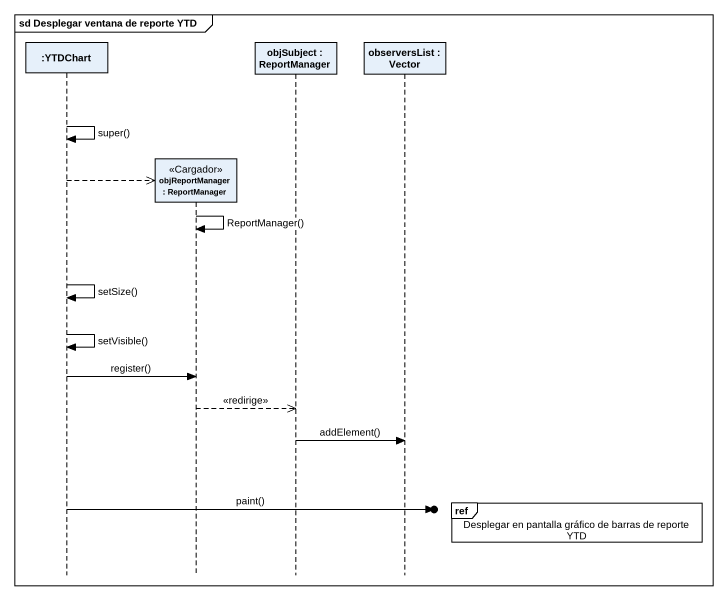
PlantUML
@startuml
mainframe sd Desplegar ventana de reporte YTD
hide footbox
participant ":YTDChart" as YTDChart
participant "objReportManager : ReportManager" as objReportManager <<Cargador>>
participant "objSubject : ReportManager" as objSubject
participant "observersList : Vector" as observersList

YTDChart -> YTDChart : super()
YTDChart -->> objReportManager **
objReportManager -> objReportManager : ReportManager()
YTDChart -> YTDChart : setSize()
YTDChart -> YTDChart : setVisible()
YTDChart -> objReportManager : register()
objReportManager -->> objSubject : <<redirige>>
objSubject -> observersList : addElement()
ref over observersList : Desplegar en pantalla gráfico de barras de reporte YTD
YTDChart ->o] : paint()
@enduml
